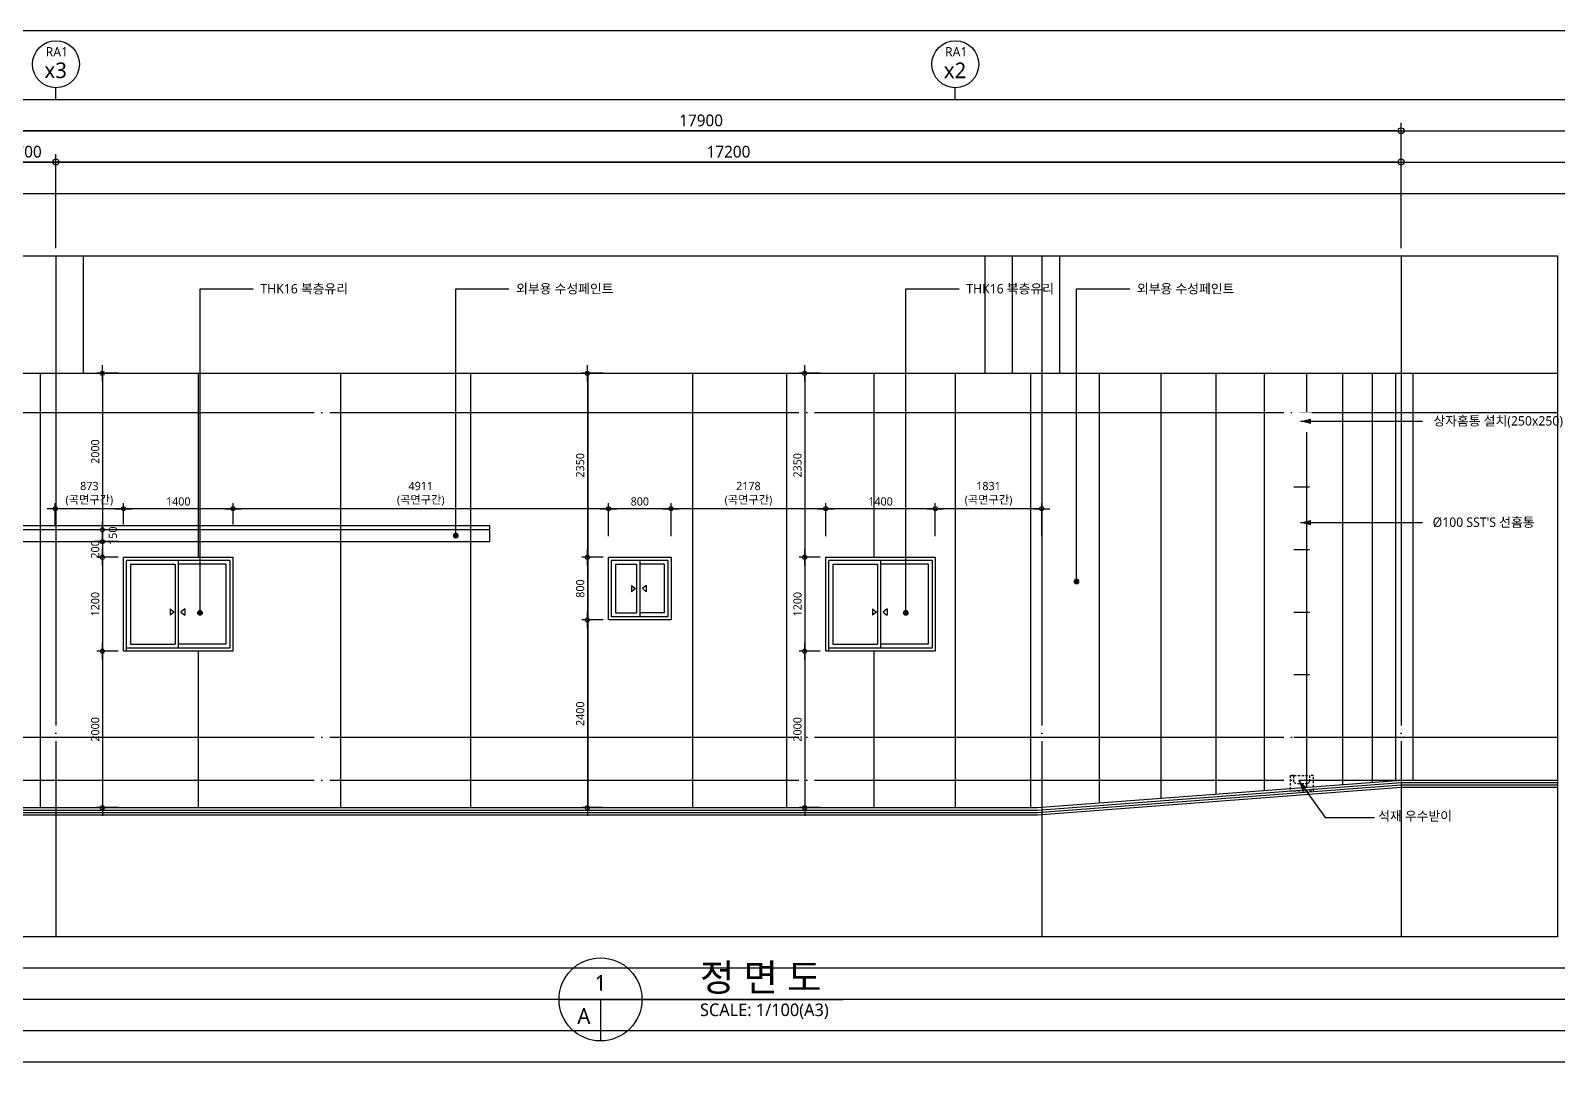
# Model space of a CAD drawing. Header units: millimetres. Extents: x 184384 to 428726, y 73696 to 101396.
# Drawn here: x 276330 to 295855, y 87406 to 100796 of the extents above; entities that cross this region are included whole.
import ezdxf
from ezdxf.enums import TextEntityAlignment as Align

# ---------------------------------------------------------------- set-up
doc = ezdxf.new("R2010")
doc.units = ezdxf.units.MM
doc.header["$LTSCALE"] = 100
doc.header["$MEASUREMENT"] = 0
doc.header["$PDSIZE"] = -10
doc.linetypes.add('CEN', pattern=[62, 60, -1, 0, -1])
doc.linetypes.add('HID', pattern=[2.5, 1.5, -1])
doc.layers.get('0').update_dxf_attribs({"linetype": 'CONTINUOUS'})
doc.layers.get('DEFPOINTS').update_dxf_attribs({"color": 171, "linetype": 'CONTINUOUS'})
for name, color, linetype in [('CEN(ST)', 1, 'CEN'), ('ELE-1', 2, 'CONTINUOUS'), ('ELE-2', 3, 'CONTINUOUS'), ('ELE-5', 5, 'CONTINUOUS'), ('ELE-6 (251)', 251, 'CONTINUOUS'), ('FIN', 6, 'CONTINUOUS'), ('HAT-253', 253, 'CONTINUOUS'), ('HID-2', 251, 'CONTINUOUS'), ('LED', 7, 'CONTINUOUS'), ('NDIM', 7, 'CONTINUOUS'), ('SYM', 7, 'CONTINUOUS'), ('SYM(AXIS)', 7, 'CONTINUOUS'), ('TEXT', 3, 'CONTINUOUS'), ('TEXT(AXIS)', 2, 'CONTINUOUS'), ('TEXT-기입', 6, 'CONTINUOUS'), ('WIN', 4, 'CONTINUOUS'), ('WIN-G', 252, 'CONTINUOUS')]:
    doc.layers.add(name, color=color, linetype=linetype)
doc.styles.add('CGS', font='cgse', dxfattribs={"bigfont": 'cgs'})
doc.styles.add('나눔바른고딕', font='NanumBarunGothic.ttf')
doc.dimstyles.new('NDIM 1200', dxfattribs={"dimscale": 500, "dimtxt": 3, "dimasz": 1, "dimexe": 2, "dimexo": 2, "dimgap": 1, "dimtad": 1, "dimdec": 0, "dimdsep": 46, "dimtxsty": 'CGS', "dimblk": 'DOT0', "dimcen": 1, "dimdle": 8, "dimclrd": 2, "dimclre": 2, "dimclrt": 2, "dimadec": 0, "dimazin": 0, "dimtfac": 1, "dimtdec": 0, "dimtix": 1, "dimtmove": 2, "dimatfit": 3, "dimldrblk": 'DOT0', "dimfxl": 1, "dimtolj": 1, "dimtzin": 0, "dimlwd": -1, "dimlwe": -1, "dimarcsym": 0})

# ---------------------------------------------------------------- blocks, each defined once
blk = doc.blocks.new('A$C5ab93377')
at = {"layer": 'HAT-253', "ltscale": 1000}
for points in [[(-23372, 3400), (-23372, -2150)], [(-21352, 3400), (-21352, 1050)], [(-19532, 3400), (-19532, -2150)], [(-17872, 3400), (-17872, -2150)], [(-16372, 3400), (-16372, -2150)], [(-15032, 3400), (-15032, -2150)], [(-13832, 3400), (-13832, -2150)], [(-12712, 3400), (-12712, 1050)], [(-11672, 3400), (-11672, -2150)], [(-10712, 3400), (-10712, -2150)], [(-9832, 3400), (-9832, -2091)], [(-9042, 3400), (-9042, -2031)], [(-8342, 3400), (-8342, -1978)], [(-7722, 3400), (-7722, -1932)], [(-7182, 3400), (-7182, -1891)], [(-6722, 3400), (-6722, -1857)], [(-6342, 3400), (-6342, -1828)], [(-6042, 3400), (-6042, -1805)], [(-5822, 3400), (-5822, -1800)], [(-21352, -150), (-21352, -2150)], [(-12712, -150), (-12712, -2150)]]:
    blk.add_lwpolyline(points, dxfattribs=at)
blk = doc.blocks.new('A$C5B470B9A')
at = {"layer": 'WIN'}
for p, q in [((0, 1200), (1400, 1200)), ((0, 0), (0, 1200)), ((1400, 1200), (1400, 0)), ((1360, 1160), (40, 1160)), ((40, 0), (40, 1160)), ((700, 1160, 1), (700, 40, 1)), ((1360, 1160), (1360, 40)), ((1400, 0), (0, 0)), ((1360, 40), (40, 40))]:
    blk.add_line(p, q, dxfattribs=at)
at = {"layer": 'WIN-G'}
for p, q in [((90, 1110), (90, 90)), ((90, 1110), (660, 1110, 1)), ((660, 1110, 1), (660, 90, 1)), ((1310, 1110), (700, 1110, 1)), ((1310, 1110), (1310, 90)), ((596, 540, 1), (646, 500, 1)), ((596, 540, 1), (596, 460, 1)), ((646, 500, 1), (596, 460, 1)), ((783, 540, 1), (733, 500, 1)), ((733, 500, 1), (783, 460, 1)), ((783, 540, 1), (783, 460, 1)), ((90, 90), (660, 90, 1)), ((1310, 90), (700, 90, 1))]:
    blk.add_line(p, q, dxfattribs=at)
blk = doc.blocks.new('A$C136344D4')
at = {"layer": 'WIN'}
for p, q in [((0, 1200), (800, 1200)), ((0, 400), (0, 1200)), ((800, 1200), (800, 400)), ((40, 440), (40, 1160)), ((760, 1160), (40, 1160)), ((400, 1160, 1), (400, 440, 1)), ((760, 1160), (760, 440)), ((800, 400), (0, 400)), ((760, 440), (40, 440))]:
    blk.add_line(p, q, dxfattribs=at)
at = {"layer": 'WIN-G'}
for p, q in [((90, 1110), (90, 490)), ((90, 1110), (360, 1110, 1)), ((360, 1110, 1), (360, 490, 1)), ((710, 1110), (400, 1110, 1)), ((710, 1110), (710, 490)), ((296, 840, 1), (346, 800, 1)), ((296, 840, 1), (296, 760, 1)), ((346, 800, 1), (296, 760, 1)), ((483, 840, 1), (433, 800, 1)), ((433, 800, 1), (483, 760, 1)), ((483, 840, 1), (483, 760, 1)), ((90, 490), (360, 490, 1)), ((710, 490), (400, 490, 1))]:
    blk.add_line(p, q, dxfattribs=at)
blk = doc.blocks.new('DOT0')
blk.add_line((-3, 0), (3, 0))
at = {"color": 6}
blk.add_circle((0, 0), 0.75, dxfattribs=at)
blk = doc.blocks.new('*D93')
at = {"layer": 'DEFPOINTS', "color": 0, "ltscale": 0.4, "transparency": 16777216}
for p in [(275955, 99516), (275955, 97916), (293855, 97916)]:
    blk.add_point(p, dxfattribs=at)
at = {"layer": 'NDIM', "ltscale": 0.4, "transparency": 16777216}
for p, q in [((275955, 98016), (275955, 99616)), ((293855, 98016), (293855, 99616)), ((293805, 99516), (276005, 99516))]:
    blk.add_line(p, q, dxfattribs=at)
at = {"layer": 'NDIM', "ltscale": 0.4, "transparency": 16777216, "xscale": 50, "yscale": 50, "zscale": 50, "rotation": 180}
blk.add_blockref('DOT0', (275955, 99516), dxfattribs=at)
at = {"layer": 'NDIM', "ltscale": 0.4, "transparency": 16777216, "xscale": 50, "yscale": 50, "zscale": 50}
blk.add_blockref('DOT0', (293855, 99516), dxfattribs=at)
at = {"layer": 'NDIM', "ltscale": 0.4, "transparency": 16777216, "insert": (284905, 99647), "char_height": 150, "attachment_point": 5, "style": '나눔바른고딕'}
blk.add_mtext('\\A1;17900', dxfattribs=at)
blk = doc.blocks.new('*D98')
at = {"layer": 'DEFPOINTS', "color": 0, "ltscale": 0.4, "transparency": 16777216}
for p in [(275955, 99116), (275955, 97916), (276655, 97916)]:
    blk.add_point(p, dxfattribs=at)
at = {"layer": 'NDIM', "ltscale": 0.4, "transparency": 16777216}
for p, q in [((275955, 98016), (275955, 99216)), ((276655, 98016), (276655, 99216)), ((276605, 99116), (276005, 99116))]:
    blk.add_line(p, q, dxfattribs=at)
at = {"layer": 'NDIM', "ltscale": 0.4, "transparency": 16777216, "xscale": 50, "yscale": 50, "zscale": 50, "rotation": 180}
blk.add_blockref('DOT0', (275955, 99116), dxfattribs=at)
at = {"layer": 'NDIM', "ltscale": 0.4, "transparency": 16777216, "xscale": 50, "yscale": 50, "zscale": 50}
blk.add_blockref('DOT0', (276655, 99116), dxfattribs=at)
at = {"layer": 'NDIM', "ltscale": 0.4, "transparency": 16777216, "insert": (276305, 99247), "char_height": 150, "attachment_point": 5, "style": '나눔바른고딕'}
blk.add_mtext('\\A1;700', dxfattribs=at)
blk = doc.blocks.new('*D99')
at = {"layer": 'DEFPOINTS', "color": 0, "ltscale": 0.4, "transparency": 16777216}
for p in [(276655, 99116), (276655, 97916), (293855, 97916)]:
    blk.add_point(p, dxfattribs=at)
at = {"layer": 'NDIM', "ltscale": 0.4, "transparency": 16777216}
for p, q in [((276655, 98016), (276655, 99216)), ((293855, 98016), (293855, 99216)), ((293805, 99116), (276705, 99116))]:
    blk.add_line(p, q, dxfattribs=at)
at = {"layer": 'NDIM', "ltscale": 0.4, "transparency": 16777216, "xscale": 50, "yscale": 50, "zscale": 50, "rotation": 180}
blk.add_blockref('DOT0', (276655, 99116), dxfattribs=at)
at = {"layer": 'NDIM', "ltscale": 0.4, "transparency": 16777216, "xscale": 50, "yscale": 50, "zscale": 50}
blk.add_blockref('DOT0', (293855, 99116), dxfattribs=at)
at = {"layer": 'NDIM', "ltscale": 0.4, "transparency": 16777216, "insert": (285255, 99247), "char_height": 150, "attachment_point": 5, "style": '나눔바른고딕'}
blk.add_mtext('\\A1;17200', dxfattribs=at)
blk = doc.blocks.new('*D101')
at = {"layer": 'DEFPOINTS', "color": 0, "ltscale": 0.4, "transparency": 16777216}
for p in [(276646, 94686), (276646, 94412), (277519, 94416)]:
    blk.add_point(p, dxfattribs=at)
at = {"layer": 'NDIM', "ltscale": 0.4, "transparency": 16777216}
for p, q in [((276646, 94482), (276646, 94756)), ((277519, 94486), (277519, 94756)), ((277484, 94686), (276681, 94686))]:
    blk.add_line(p, q, dxfattribs=at)
at = {"layer": 'NDIM', "ltscale": 0.4, "transparency": 16777216, "xscale": 35, "yscale": 35, "zscale": 35, "rotation": 180}
blk.add_blockref('DOT0', (276646, 94686), dxfattribs=at)
at = {"layer": 'NDIM', "ltscale": 0.4, "transparency": 16777216, "xscale": 35, "yscale": 35, "zscale": 35}
blk.add_blockref('DOT0', (277519, 94686), dxfattribs=at)
at = {"layer": 'NDIM', "ltscale": 0.4, "transparency": 16777216, "insert": (277082, 94877), "char_height": 105, "attachment_point": 5, "style": '나눔바른고딕'}
blk.add_mtext('\\A1;873\\P(곡면구간)', dxfattribs=at)
blk = doc.blocks.new('*D102')
at = {"layer": 'DEFPOINTS', "color": 0, "ltscale": 0.4, "transparency": 16777216}
for p in [(277519, 94686), (277519, 94416), (278919, 94416)]:
    blk.add_point(p, dxfattribs=at)
at = {"layer": 'NDIM', "ltscale": 0.4, "transparency": 16777216}
for p, q in [((277519, 94486), (277519, 94756)), ((278919, 94486), (278919, 94756)), ((278884, 94686), (277554, 94686))]:
    blk.add_line(p, q, dxfattribs=at)
at = {"layer": 'NDIM', "ltscale": 0.4, "transparency": 16777216, "xscale": 35, "yscale": 35, "zscale": 35, "rotation": 180}
blk.add_blockref('DOT0', (277519, 94686), dxfattribs=at)
at = {"layer": 'NDIM', "ltscale": 0.4, "transparency": 16777216, "xscale": 35, "yscale": 35, "zscale": 35}
blk.add_blockref('DOT0', (278919, 94686), dxfattribs=at)
at = {"layer": 'NDIM', "ltscale": 0.4, "transparency": 16777216, "insert": (278219, 94778), "char_height": 105, "attachment_point": 5, "style": '나눔바른고딕'}
blk.add_mtext('\\A1;1400', dxfattribs=at)
blk = doc.blocks.new('*D103')
at = {"layer": 'DEFPOINTS', "color": 0, "ltscale": 0.4, "transparency": 16777216}
for p in [(278919, 94686), (278919, 94416), (283721, 94266)]:
    blk.add_point(p, dxfattribs=at)
at = {"layer": 'NDIM', "ltscale": 0.4, "transparency": 16777216}
for p, q in [((278919, 94486), (278919, 94756)), ((283721, 94336), (283721, 94756)), ((283686, 94686), (278954, 94686))]:
    blk.add_line(p, q, dxfattribs=at)
at = {"layer": 'NDIM', "ltscale": 0.4, "transparency": 16777216, "xscale": 35, "yscale": 35, "zscale": 35, "rotation": 180}
blk.add_blockref('DOT0', (278919, 94686), dxfattribs=at)
at = {"layer": 'NDIM', "ltscale": 0.4, "transparency": 16777216, "xscale": 35, "yscale": 35, "zscale": 35}
blk.add_blockref('DOT0', (283721, 94686), dxfattribs=at)
at = {"layer": 'NDIM', "ltscale": 0.4, "transparency": 16777216, "insert": (281320, 94877), "char_height": 105, "attachment_point": 5, "style": '나눔바른고딕'}
blk.add_mtext('\\A1;4911\\P(곡면구간)', dxfattribs=at)
blk = doc.blocks.new('*D104')
at = {"layer": 'DEFPOINTS', "color": 0, "ltscale": 0.4, "transparency": 16777216}
for p in [(283721, 94686), (283721, 94266), (284521, 94266)]:
    blk.add_point(p, dxfattribs=at)
at = {"layer": 'NDIM', "ltscale": 0.4, "transparency": 16777216}
for p, q in [((283721, 94336), (283721, 94756)), ((284521, 94336), (284521, 94756)), ((284486, 94686), (283756, 94686))]:
    blk.add_line(p, q, dxfattribs=at)
at = {"layer": 'NDIM', "ltscale": 0.4, "transparency": 16777216, "xscale": 35, "yscale": 35, "zscale": 35, "rotation": 180}
blk.add_blockref('DOT0', (283721, 94686), dxfattribs=at)
at = {"layer": 'NDIM', "ltscale": 0.4, "transparency": 16777216, "xscale": 35, "yscale": 35, "zscale": 35}
blk.add_blockref('DOT0', (284521, 94686), dxfattribs=at)
at = {"layer": 'NDIM', "ltscale": 0.4, "transparency": 16777216, "insert": (284121, 94778), "char_height": 105, "attachment_point": 5, "style": '나눔바른고딕'}
blk.add_mtext('\\A1;800', dxfattribs=at)
blk = doc.blocks.new('*D105')
at = {"layer": 'DEFPOINTS', "color": 0, "ltscale": 0.4, "transparency": 16777216}
for p in [(284521, 94686), (286499, 94416), (284521, 94266)]:
    blk.add_point(p, dxfattribs=at)
at = {"layer": 'NDIM', "ltscale": 0.4, "transparency": 16777216}
for p, q in [((284521, 94336), (284521, 94756)), ((286499, 94486), (286499, 94756)), ((286464, 94686), (284556, 94686))]:
    blk.add_line(p, q, dxfattribs=at)
at = {"layer": 'NDIM', "ltscale": 0.4, "transparency": 16777216, "xscale": 35, "yscale": 35, "zscale": 35, "rotation": 180}
blk.add_blockref('DOT0', (284521, 94686), dxfattribs=at)
at = {"layer": 'NDIM', "ltscale": 0.4, "transparency": 16777216, "xscale": 35, "yscale": 35, "zscale": 35}
blk.add_blockref('DOT0', (286499, 94686), dxfattribs=at)
at = {"layer": 'NDIM', "ltscale": 0.4, "transparency": 16777216, "insert": (285510, 94877), "char_height": 105, "attachment_point": 5, "style": '나눔바른고딕'}
blk.add_mtext('\\A1;2178\\P(곡면구간)', dxfattribs=at)
blk = doc.blocks.new('*D106')
at = {"layer": 'DEFPOINTS', "color": 0, "ltscale": 0.4, "transparency": 16777216}
for p in [(286499, 94686), (286499, 94266), (287899, 94266)]:
    blk.add_point(p, dxfattribs=at)
at = {"layer": 'NDIM', "ltscale": 0.4, "transparency": 16777216}
for p, q in [((286499, 94336), (286499, 94756)), ((287899, 94336), (287899, 94756)), ((287864, 94686), (286534, 94686))]:
    blk.add_line(p, q, dxfattribs=at)
at = {"layer": 'NDIM', "ltscale": 0.4, "transparency": 16777216, "xscale": 35, "yscale": 35, "zscale": 35, "rotation": 180}
blk.add_blockref('DOT0', (286499, 94686), dxfattribs=at)
at = {"layer": 'NDIM', "ltscale": 0.4, "transparency": 16777216, "xscale": 35, "yscale": 35, "zscale": 35}
blk.add_blockref('DOT0', (287899, 94686), dxfattribs=at)
at = {"layer": 'NDIM', "ltscale": 0.4, "transparency": 16777216, "insert": (287199, 94778), "char_height": 105, "attachment_point": 5, "style": '나눔바른고딕'}
blk.add_mtext('\\A1;1400', dxfattribs=at)
blk = doc.blocks.new('*D107')
at = {"layer": 'DEFPOINTS', "color": 0, "ltscale": 0.4, "transparency": 16777216}
for p in [(287899, 94686), (287899, 94266), (289260, 94266)]:
    blk.add_point(p, dxfattribs=at)
at = {"layer": 'NDIM', "ltscale": 0.4, "transparency": 16777216}
for p, q in [((287899, 94336), (287899, 94756)), ((289260, 94336), (289260, 94756)), ((289225, 94686), (287934, 94686))]:
    blk.add_line(p, q, dxfattribs=at)
at = {"layer": 'NDIM', "ltscale": 0.4, "transparency": 16777216, "xscale": 35, "yscale": 35, "zscale": 35, "rotation": 180}
blk.add_blockref('DOT0', (287899, 94686), dxfattribs=at)
at = {"layer": 'NDIM', "ltscale": 0.4, "transparency": 16777216, "xscale": 35, "yscale": 35, "zscale": 35}
blk.add_blockref('DOT0', (289260, 94686), dxfattribs=at)
at = {"layer": 'NDIM', "ltscale": 0.4, "transparency": 16777216, "insert": (288580, 94877), "char_height": 105, "attachment_point": 5, "style": '나눔바른고딕'}
blk.add_mtext('\\A1;1831\\P(곡면구간)', dxfattribs=at)
blk = doc.blocks.new('*D108')
at = {"layer": 'DEFPOINTS', "color": 0, "ltscale": 0.4, "transparency": 16777216}
for p in [(277519, 94066), (277249, 92866), (277519, 92866)]:
    blk.add_point(p, dxfattribs=at)
at = {"layer": 'NDIM', "ltscale": 0.4, "transparency": 16777216}
for p, q in [((277449, 94066), (277179, 94066)), ((277249, 94031), (277249, 92901)), ((277449, 92866), (277179, 92866))]:
    blk.add_line(p, q, dxfattribs=at)
at = {"layer": 'NDIM', "ltscale": 0.4, "transparency": 16777216, "xscale": 35, "yscale": 35, "zscale": 35}
for p, rotation in [((277249, 94066), 90), ((277249, 92866), 270)]:
    blk.add_blockref('DOT0', p, dxfattribs=dict(at, rotation=rotation))
at = {"layer": 'NDIM', "ltscale": 0.4, "transparency": 16777216, "insert": (277157, 93466), "char_height": 105, "attachment_point": 5, "rotation": 90, "style": '나눔바른고딕'}
blk.add_mtext('\\A1;1200', dxfattribs=at)
blk = doc.blocks.new('*D109')
at = {"layer": 'DEFPOINTS', "color": 0, "ltscale": 0.4, "transparency": 16777216}
for p in [(277519, 94416), (277249, 94266), (277519, 94266)]:
    blk.add_point(p, dxfattribs=at)
at = {"layer": 'NDIM', "ltscale": 0.4, "transparency": 16777216}
for p, q in [((277449, 94416), (277179, 94416)), ((277249, 94381), (277249, 94301)), ((277449, 94266), (277179, 94266))]:
    blk.add_line(p, q, dxfattribs=at)
at = {"layer": 'NDIM', "ltscale": 0.4, "transparency": 16777216, "xscale": 35, "yscale": 35, "zscale": 35}
for p, rotation in [((277249, 94416), 90), ((277249, 94266), 270)]:
    blk.add_blockref('DOT0', p, dxfattribs=dict(at, rotation=rotation))
at = {"layer": 'NDIM', "ltscale": 0.4, "transparency": 16777216, "insert": (277383, 94341), "char_height": 105, "attachment_point": 5, "rotation": 90, "style": '나눔바른고딕'}
blk.add_mtext('\\A1;150', dxfattribs=at)
blk = doc.blocks.new('*D110')
at = {"layer": 'DEFPOINTS', "color": 0, "ltscale": 0.4, "transparency": 16777216}
for p in [(277519, 92866), (277249, 90866), (277519, 90866)]:
    blk.add_point(p, dxfattribs=at)
at = {"layer": 'NDIM', "ltscale": 0.4, "transparency": 16777216}
for p, q in [((277449, 92866), (277179, 92866)), ((277249, 92831), (277249, 90901)), ((277449, 90866), (277179, 90866))]:
    blk.add_line(p, q, dxfattribs=at)
at = {"layer": 'NDIM', "ltscale": 0.4, "transparency": 16777216, "xscale": 35, "yscale": 35, "zscale": 35}
for p, rotation in [((277249, 92866), 90), ((277249, 90866), 270)]:
    blk.add_blockref('DOT0', p, dxfattribs=dict(at, rotation=rotation))
at = {"layer": 'NDIM', "ltscale": 0.4, "transparency": 16777216, "insert": (277157, 91866), "char_height": 105, "attachment_point": 5, "rotation": 90, "style": '나눔바른고딕'}
blk.add_mtext('\\A1;2000', dxfattribs=at)
blk = doc.blocks.new('*D111')
at = {"layer": 'DEFPOINTS', "color": 0, "ltscale": 0.4, "transparency": 16777216}
for p in [(283721, 94066), (283451, 93266), (283721, 93266)]:
    blk.add_point(p, dxfattribs=at)
at = {"layer": 'NDIM', "ltscale": 0.4, "transparency": 16777216}
for p, q in [((283651, 94066), (283381, 94066)), ((283451, 94031), (283451, 93301)), ((283651, 93266), (283381, 93266))]:
    blk.add_line(p, q, dxfattribs=at)
at = {"layer": 'NDIM', "ltscale": 0.4, "transparency": 16777216, "xscale": 35, "yscale": 35, "zscale": 35}
for p, rotation in [((283451, 94066), 90), ((283451, 93266), 270)]:
    blk.add_blockref('DOT0', p, dxfattribs=dict(at, rotation=rotation))
at = {"layer": 'NDIM', "ltscale": 0.4, "transparency": 16777216, "insert": (283359, 93666), "char_height": 105, "attachment_point": 5, "rotation": 90, "style": '나눔바른고딕'}
blk.add_mtext('\\A1;800', dxfattribs=at)
blk = doc.blocks.new('*D112')
at = {"layer": 'DEFPOINTS', "color": 0, "ltscale": 0.4, "transparency": 16777216}
for p in [(283721, 96416), (283451, 94066), (283721, 94066)]:
    blk.add_point(p, dxfattribs=at)
at = {"layer": 'NDIM', "ltscale": 0.4, "transparency": 16777216}
for p, q in [((283651, 96416), (283381, 96416)), ((283451, 96381), (283451, 94101)), ((283651, 94066), (283381, 94066))]:
    blk.add_line(p, q, dxfattribs=at)
at = {"layer": 'NDIM', "ltscale": 0.4, "transparency": 16777216, "xscale": 35, "yscale": 35, "zscale": 35}
for p, rotation in [((283451, 96416), 90), ((283451, 94066), 270)]:
    blk.add_blockref('DOT0', p, dxfattribs=dict(at, rotation=rotation))
at = {"layer": 'NDIM', "ltscale": 0.4, "transparency": 16777216, "insert": (283358, 95241), "char_height": 105, "attachment_point": 5, "rotation": 90, "style": '나눔바른고딕'}
blk.add_mtext('\\A1;2350', dxfattribs=at)
blk = doc.blocks.new('*D113')
at = {"layer": 'DEFPOINTS', "color": 0, "ltscale": 0.4, "transparency": 16777216}
for p in [(283721, 93266), (283451, 90866), (283721, 90866)]:
    blk.add_point(p, dxfattribs=at)
at = {"layer": 'NDIM', "ltscale": 0.4, "transparency": 16777216}
for p, q in [((283651, 93266), (283381, 93266)), ((283451, 93231), (283451, 90901)), ((283651, 90866), (283381, 90866))]:
    blk.add_line(p, q, dxfattribs=at)
at = {"layer": 'NDIM', "ltscale": 0.4, "transparency": 16777216, "xscale": 35, "yscale": 35, "zscale": 35}
for p, rotation in [((283451, 93266), 90), ((283451, 90866), 270)]:
    blk.add_blockref('DOT0', p, dxfattribs=dict(at, rotation=rotation))
at = {"layer": 'NDIM', "ltscale": 0.4, "transparency": 16777216, "insert": (283359, 92066), "char_height": 105, "attachment_point": 5, "rotation": 90, "style": '나눔바른고딕'}
blk.add_mtext('\\A1;2400', dxfattribs=at)
blk = doc.blocks.new('*D114')
at = {"layer": 'DEFPOINTS', "color": 0, "ltscale": 0.4, "transparency": 16777216}
for p in [(286499, 94066), (286229, 92866), (286499, 92866)]:
    blk.add_point(p, dxfattribs=at)
at = {"layer": 'NDIM', "ltscale": 0.4, "transparency": 16777216}
for p, q in [((286429, 94066), (286159, 94066)), ((286229, 94031), (286229, 92901)), ((286429, 92866), (286159, 92866))]:
    blk.add_line(p, q, dxfattribs=at)
at = {"layer": 'NDIM', "ltscale": 0.4, "transparency": 16777216, "xscale": 35, "yscale": 35, "zscale": 35}
for p, rotation in [((286229, 94066), 90), ((286229, 92866), 270)]:
    blk.add_blockref('DOT0', p, dxfattribs=dict(at, rotation=rotation))
at = {"layer": 'NDIM', "ltscale": 0.4, "transparency": 16777216, "insert": (286137, 93466), "char_height": 105, "attachment_point": 5, "rotation": 90, "style": '나눔바른고딕'}
blk.add_mtext('\\A1;1200', dxfattribs=at)
blk = doc.blocks.new('*D115')
at = {"layer": 'DEFPOINTS', "color": 0, "ltscale": 0.4, "transparency": 16777216}
for p in [(286499, 96416), (286229, 94066), (286499, 94066)]:
    blk.add_point(p, dxfattribs=at)
at = {"layer": 'NDIM', "ltscale": 0.4, "transparency": 16777216}
for p, q in [((286429, 96416), (286159, 96416)), ((286229, 96381), (286229, 94101)), ((286429, 94066), (286159, 94066))]:
    blk.add_line(p, q, dxfattribs=at)
at = {"layer": 'NDIM', "ltscale": 0.4, "transparency": 16777216, "xscale": 35, "yscale": 35, "zscale": 35}
for p, rotation in [((286229, 96416), 90), ((286229, 94066), 270)]:
    blk.add_blockref('DOT0', p, dxfattribs=dict(at, rotation=rotation))
at = {"layer": 'NDIM', "ltscale": 0.4, "transparency": 16777216, "insert": (286137, 95241), "char_height": 105, "attachment_point": 5, "rotation": 90, "style": '나눔바른고딕'}
blk.add_mtext('\\A1;2350', dxfattribs=at)
blk = doc.blocks.new('*D116')
at = {"layer": 'DEFPOINTS', "color": 0, "ltscale": 0.4, "transparency": 16777216}
for p in [(286499, 92866), (286229, 90866), (286499, 90866)]:
    blk.add_point(p, dxfattribs=at)
at = {"layer": 'NDIM', "ltscale": 0.4, "transparency": 16777216}
for p, q in [((286429, 92866), (286159, 92866)), ((286229, 92831), (286229, 90901)), ((286429, 90866), (286159, 90866))]:
    blk.add_line(p, q, dxfattribs=at)
at = {"layer": 'NDIM', "ltscale": 0.4, "transparency": 16777216, "xscale": 35, "yscale": 35, "zscale": 35}
for p, rotation in [((286229, 92866), 90), ((286229, 90866), 270)]:
    blk.add_blockref('DOT0', p, dxfattribs=dict(at, rotation=rotation))
at = {"layer": 'NDIM', "ltscale": 0.4, "transparency": 16777216, "insert": (286137, 91866), "char_height": 105, "attachment_point": 5, "rotation": 90, "style": '나눔바른고딕'}
blk.add_mtext('\\A1;2000', dxfattribs=at)
blk = doc.blocks.new('A$C5E265A82')
at = {"layer": 'HID-2', "linetype": 'HID', "ltscale": 0.2}
for points in [[(0, 200), (0, 0), (300, 0), (300, 200), (250, 200), (250, 115), (225, 90), (75, 90), (50, 115), (50, 200), (0, 200)], [(0, 200), (250, 200)]]:
    blk.add_lwpolyline(points, dxfattribs=at)
blk = doc.blocks.new('A$C2F20087E')
at = {"layer": 'SYM(AXIS)'}
blk.add_line((600, 0), (600, 300), dxfattribs=at)
blk.add_circle((600, 900), 600, dxfattribs=at)
blk = doc.blocks.new('*D319')
at = {"layer": 'DEFPOINTS', "color": 0, "ltscale": 0.4, "transparency": 16777216}
for p in [(277519, 96416), (277249, 94416), (277519, 94416)]:
    blk.add_point(p, dxfattribs=at)
at = {"layer": 'NDIM', "ltscale": 0.4, "transparency": 16777216}
for p, q in [((277449, 96416), (277179, 96416)), ((277249, 96381), (277249, 94451)), ((277449, 94416), (277179, 94416))]:
    blk.add_line(p, q, dxfattribs=at)
at = {"layer": 'NDIM', "ltscale": 0.4, "transparency": 16777216, "xscale": 35, "yscale": 35, "zscale": 35}
for p, rotation in [((277249, 96416), 90), ((277249, 94416), 270)]:
    blk.add_blockref('DOT0', p, dxfattribs=dict(at, rotation=rotation))
at = {"layer": 'NDIM', "ltscale": 0.4, "transparency": 16777216, "insert": (277157, 95416), "char_height": 105, "attachment_point": 5, "rotation": 90, "style": '나눔바른고딕'}
blk.add_mtext('\\A1;2000', dxfattribs=at)
blk = doc.blocks.new('*D330')
at = {"layer": 'DEFPOINTS', "color": 0, "ltscale": 0.4, "transparency": 16777216}
for p in [(277519, 94266), (277249, 94066), (277519, 94066)]:
    blk.add_point(p, dxfattribs=at)
at = {"layer": 'NDIM', "ltscale": 0.4, "transparency": 16777216}
for p, q in [((277249, 94301), (277249, 94336)), ((277449, 94266), (277179, 94266)), ((277249, 94266), (277249, 94066)), ((277449, 94066), (277179, 94066)), ((277249, 94031), (277249, 93996))]:
    blk.add_line(p, q, dxfattribs=at)
at = {"layer": 'NDIM', "ltscale": 0.4, "transparency": 16777216, "xscale": 35, "yscale": 35, "zscale": 35}
for p, rotation in [((277249, 94266), 270), ((277249, 94066), 90)]:
    blk.add_blockref('DOT0', p, dxfattribs=dict(at, rotation=rotation))
at = {"layer": 'NDIM', "ltscale": 0.4, "transparency": 16777216, "insert": (277157, 94166), "char_height": 105, "attachment_point": 5, "rotation": 90, "style": '나눔바른고딕'}
blk.add_mtext('\\A1;200', dxfattribs=at)

msp = doc.modelspace()

# ---------------------------------------------------------------- linework, layer by layer
at = {"ltscale": 1000}
for points in [[(273955.1, 90865.8), (289203.6, 90865.8), (293855.1, 91215.8), (295855.1, 91215.8)], [(273955.1, 90835.8), (289204.7, 90835.8), (293856.2, 91185.8), (295855.1, 91185.8)], [(294005.1, 91365.8), (294005.1, 91215.8)], [(273955.1, 90805.8), (289205.8, 90805.8), (293857.3, 91155.8), (295855.1, 91155.8)], [(273955.1, 90775.8), (289207, 90775.8), (293858.4, 91125.8), (295855.1, 91125.8)]]:
    msp.add_lwpolyline(points, dxfattribs=at)
at = {"layer": 'CEN(ST)'}
msp.add_line((289260.4, 97915.8), (289260.4, 89215.8), dxfattribs=at)
for points in [[(276655.1, 97915.8), (276655.1, 89215.8)], [(293855.1, 97915.8), (293855.1, 89215.8)], [(273955.1, 96415.8), (295855.1, 96415.8)], [(273955.1, 95915.8), (295855.1, 95915.8)], [(273955.1, 91765.8), (295855.1, 91765.8)], [(273955.1, 91215.8), (295855.1, 91215.8)]]:
    msp.add_lwpolyline(points, dxfattribs=at)
at = {"layer": 'DEFPOINTS'}
msp.add_lwpolyline([(301168.1, 74295.8), (266868.1, 74295.8), (266868.1, 100795.8), (301168.1, 100795.8)], close=True, dxfattribs=at)
at = {"layer": 'DEFPOINTS', "ltscale": 1000}
for points in [[(271955.1, 99915.8), (297855.1, 99915.8), (297855.1, 87615.8), (271955.1, 87615.8)], [(272355.1, 99515.8), (297455.1, 99515.8), (297455.1, 88015.8), (272355.1, 88015.8)], [(272755.1, 99115.8), (297055.1, 99115.8), (297055.1, 88415.8), (272755.1, 88415.8)], [(273155.1, 98715.8), (296655.1, 98715.8), (296655.1, 88815.8), (273155.1, 88815.8)], [(273955.1, 97915.8), (295855.1, 97915.8), (295855.1, 89215.8), (273955.1, 89215.8)]]:
    msp.add_lwpolyline(points, close=True, dxfattribs=at)
at = {"layer": 'ELE-1', "ltscale": 1000}
msp.add_lwpolyline([(275805.1, 94465.8), (275805.1, 96415.8), (294005.1, 96415.8), (294005.1, 91365.8)], dxfattribs=at)
at = {"layer": 'ELE-2', "ltscale": 1000}
msp.add_lwpolyline([(282205.1, 94415.8), (274955.1, 94415.8), (274955.1, 94265.8), (282205.1, 94265.8)], close=True, dxfattribs=at)
at = {"layer": 'ELE-5', "ltscale": 1000}
msp.add_lwpolyline([(282205.1, 94415.8), (282205.1, 94465.8), (275805.1, 94465.8), (274955.1, 94415.8)], dxfattribs=at)
at = {"layer": 'ELE-6 (251)', "ltscale": 1000}
for p, q in [((277005.1, 97915.8), (277005.1, 96415.8)), ((288532.3, 97915.8), (288532.3, 96415.8)), ((288882.3, 97915.8), (288882.3, 96415.8)), ((289488.5, 97915.8), (289488.5, 96415.8))]:
    msp.add_line(p, q, dxfattribs=at)
at = {"layer": 'LED', "ltscale": 1000}
for points in [[(278497.1, 93355.3), (278497.1, 97495.2), (279177.4, 97495.2)], [(281767.5, 94342.4), (281767.5, 97495.2), (282447.8, 97495.2)], [(287522.7, 93355.3), (287522.7, 97495.2), (288202.9, 97495.2)], [(289705.8, 93755.3), (289705.8, 97495.2), (290386, 97495.2)], [(292542.8, 91215.8), (292882.7, 90741.4), (293516, 90741.4)]]:
    msp.add_lwpolyline(points, dxfattribs=at)
at = {"layer": 'LED', "const_width": 37.5}
for points in [[(281767.5, 94361.2, -1), (281767.5, 94323.7, -1)], [(289705.8, 93774.1, -1), (289705.8, 93736.6, -1)], [(278497.1, 93374.1, -1), (278497.1, 93336.6, -1)], [(287522.7, 93374.1, -1), (287522.7, 93336.6, -1)]]:
    msp.add_lwpolyline(points, format="xyb", close=True, dxfattribs=at)
at = {"layer": 'LED'}
msp.add_solid([(292542.8, 91215.8), (292647.6, 91126.8), (292593.4, 91088)], dxfattribs=at)
at = {"layer": 'SYM'}
for p, q in [((283087.8, 88415.8), (286722.3, 88415.8)), ((283618.1, 88415.8), (283618.1, 87885.5))]:
    msp.add_line(p, q, dxfattribs=at)
msp.add_circle((283618.1, 88415.8), 530.3, dxfattribs=at)

# ---------------------------------------------------------------- block references
at = {"xscale": 0.5000000000000027, "yscale": 0.5000000000000027, "zscale": 0.5000000000000027}
for p in [(276355.1, 99915.8), (287855.1, 99915.8)]:
    msp.add_blockref('A$C2F20087E', p, dxfattribs=at)
at = {"ltscale": 1000}
for name, p in [('A$C5ab93377', (299827.2, 93015.9)), ('A$C5B470B9A', (277518.8, 92865.8)), ('A$C136344D4', (283720.5, 92865.8)), ('A$C5B470B9A', (286499.5, 92865.8)), ('A$C5E265A82', (292435.1, 91078.8))]:
    msp.add_blockref(name, p, dxfattribs=at)

# ---------------------------------------------------------------- texts
at = {"layer": 'TEXT', "style": '나눔바른고딕'}
msp.add_text('정 면 도', height=350, dxfattribs=at).set_placement((286445.1, 88521.8), align=Align.RIGHT)
for s, p in [('1', (283618.1, 88627.9)), ('A', (283406, 88203.6))]:
    msp.add_text(s, height=200, dxfattribs=at).set_placement(p, align=Align.MIDDLE)
msp.add_text('SCALE: 1/100(A3)', height=160, dxfattribs=at).set_placement((286536.8, 88362.7), align=Align.TOP_RIGHT)
at = {"layer": 'TEXT(AXIS)', "style": '나눔바른고딕'}
for p in [(276666.9, 100524.7), (288166.9, 100524.7)]:
    msp.add_text('RA1', height=120, dxfattribs=at).set_placement(p, align=Align.MIDDLE_CENTER)
for s, p in [('x3', (276651.7, 100288.3)), ('x2', (288151.7, 100288.3))]:
    msp.add_text(s, height=200, dxfattribs=at).set_placement(p, align=Align.MIDDLE)
at = {"layer": 'TEXT-기입', "style": '나눔바른고딕'}
for s, p in [('THK16 복층유리', (279269.2, 97497)), ('외부용 수성페인트', (282539.6, 97497)), ('THK16 복층유리', (288294.8, 97497)), ('외부용 수성페인트', (290477.8, 97497))]:
    msp.add_text(s, height=120, dxfattribs=at).set_placement(p, align=Align.MIDDLE_LEFT)
for s, p in [('상자홈통 설치(250x250)', (295926.3, 95808.7)), ("Ø100 SST'S 선홈통", (295562.4, 94513.8)), ('석재 우수받이', (294507, 90758.6))]:
    msp.add_text(s, height=120, dxfattribs=at).set_placement(p, align=Align.MIDDLE_RIGHT)

# ---------------------------------------------------------------- dimensions: what is measured, and where the dimension line sits
at = {"layer": 'NDIM', "ltscale": 0.4}
for base, p1, p2, angle, override, picture, middle in [((275955.1, 99515.8), (293855.1, 97915.8), (275955.1, 97915.8), 180, {"dimscale": 50, "dimtxsty": '나눔바른고딕', "dimclrd": 256, "dimclre": 256, "dimclrt": 256}, '*D93', (284905.1, 99647.3)), ((275955.1, 99115.8), (276655.1, 97915.8), (275955.1, 97915.8), 180, {"dimscale": 50, "dimtxsty": '나눔바른고딕', "dimclrd": 256, "dimclre": 256, "dimclrt": 256}, '*D98', (276305.1, 99247.2)), ((276655.1, 99115.8), (293855.1, 97915.8), (276655.1, 97915.8), 180, {"dimscale": 50, "dimtxsty": '나눔바른고딕', "dimclrd": 256, "dimclre": 256, "dimclrt": 256}, '*D99', (285255.1, 99247.2)), ((277248.8, 94415.8), (277518.8, 96415.8), (277518.8, 94415.8), 270, {"dimscale": 35, "dimtxsty": '나눔바른고딕', "dimclrd": 256, "dimclre": 256, "dimclrt": 256}, '*D319', (277156.8, 95415.8)), ((283450.5, 94065.8), (283720.5, 96415.8), (283720.5, 94065.8), 270, {"dimscale": 35, "dimtxsty": '나눔바른고딕', "dimclrd": 256, "dimclre": 256, "dimclrt": 256}, '*D112', (283358.5, 95240.8)), ((286229.5, 94065.8), (286499.5, 96415.8), (286499.5, 94065.8), 270, {"dimscale": 35, "dimtxsty": '나눔바른고딕', "dimclrd": 256, "dimclre": 256, "dimclrt": 256}, '*D115', (286137.4, 95240.8)), ((277518.8, 94685.8), (278918.8, 94415.8), (277518.8, 94415.8), 180, {"dimscale": 35, "dimtxsty": '나눔바른고딕', "dimclrd": 256, "dimclre": 256, "dimclrt": 256}, '*D102', (278218.8, 94777.8)), ((283720.5, 94685.8), (284520.5, 94265.8), (283720.5, 94265.8), 180, {"dimscale": 35, "dimtxsty": '나눔바른고딕', "dimclrd": 256, "dimclre": 256, "dimclrt": 256}, '*D104', (284120.5, 94777.8)), ((286499.5, 94685.8), (287899.5, 94265.8), (286499.5, 94265.8), 180, {"dimscale": 35, "dimtxsty": '나눔바른고딕', "dimclrd": 256, "dimclre": 256, "dimclrt": 256}, '*D106', (287199.5, 94777.8)), ((277248.8, 94065.8), (277518.8, 94265.8), (277518.8, 94065.8), 270, {"dimscale": 35, "dimtxsty": '나눔바른고딕', "dimclrd": 256, "dimclre": 256, "dimclrt": 256}, '*D330', (277156.8, 94165.8)), ((277248.8, 92865.8), (277518.8, 94065.8), (277518.8, 92865.8), 270, {"dimscale": 35, "dimtxsty": '나눔바른고딕', "dimclrd": 256, "dimclre": 256, "dimclrt": 256}, '*D108', (277156.8, 93465.8)), ((283450.5, 93265.8), (283720.5, 94065.8), (283720.5, 93265.8), 270, {"dimscale": 35, "dimtxsty": '나눔바른고딕', "dimclrd": 256, "dimclre": 256, "dimclrt": 256}, '*D111', (283358.5, 93665.8)), ((286229.5, 92865.8), (286499.5, 94065.8), (286499.5, 92865.8), 270, {"dimscale": 35, "dimtxsty": '나눔바른고딕', "dimclrd": 256, "dimclre": 256, "dimclrt": 256}, '*D114', (286137.5, 93465.8)), ((283450.5, 90865.8), (283720.5, 93265.8), (283720.5, 90865.8), 270, {"dimscale": 35, "dimtxsty": '나눔바른고딕', "dimclrd": 256, "dimclre": 256, "dimclrt": 256}, '*D113', (283358.5, 92065.8)), ((277248.8, 90865.8), (277518.8, 92865.8), (277518.8, 90865.8), 270, {"dimscale": 35, "dimtxsty": '나눔바른고딕', "dimclrd": 256, "dimclre": 256, "dimclrt": 256}, '*D110', (277156.8, 91865.8)), ((286229.5, 90865.8), (286499.5, 92865.8), (286499.5, 90865.8), 270, {"dimscale": 35, "dimtxsty": '나눔바른고딕', "dimclrd": 256, "dimclre": 256, "dimclrt": 256}, '*D116', (286137.5, 91865.8))]:
    dim = msp.add_linear_dim(base=base, p1=p1, p2=p2, angle=angle, dimstyle='NDIM 1200', override=override, dxfattribs=at)
    dim.commit()
    dim.dimension.update_dxf_attribs({"geometry": picture, "text_midpoint": middle})
for base, p1, p2, text, picture, middle in [((276645.9, 94685.8), (277518.8, 94415.8), (276645.9, 94411.7), '<>\\P(곡면구간)', '*D101', (277082.4, 94877.4)), ((278918.8, 94685.8), (283720.5, 94265.8), (278918.8, 94415.8), '4911\\P(곡면구간)', '*D103', (281319.7, 94877.4)), ((284520.5, 94685.8), (286499.5, 94415.8), (284520.5, 94265.8), '2178\\P(곡면구간)', '*D105', (285510, 94877.3)), ((287899.5, 94685.8), (289260.4, 94265.8), (287899.5, 94265.8), '1831\\P(곡면구간)', '*D107', (288580, 94877.4))]:
    dim = msp.add_linear_dim(base=base, p1=p1, p2=p2, angle=180, text=text, dimstyle='NDIM 1200', override={"dimscale": 35, "dimtxsty": '나눔바른고딕', "dimclrd": 256, "dimclre": 256, "dimclrt": 256}, dxfattribs=at)
    dim.commit()
    dim.dimension.update_dxf_attribs({"geometry": picture, "text_midpoint": middle})
dim = msp.add_linear_dim(base=(277248.8, 94265.8), p1=(277518.8, 94415.8), p2=(277518.8, 94265.8), angle=270, dimstyle='NDIM 1200', override={"dimscale": 35, "dimtxsty": '나눔바른고딕', "dimclrd": 256, "dimclre": 256, "dimclrt": 256}, dxfattribs=at)
dim.commit()
dim.dimension.update_dxf_attribs({"geometry": '*D109', "text_midpoint": (277382.6, 94340.8), "dimtype": 160})

# ---------------------------------------------------------------- next in the draw order: wipeouts: each hides what was drawn before it
at = {"ltscale": 1000}
msp.add_wipeout([(292535.1, 95665.8), (292635.1, 95665.8), (292635.1, 91405.8), (292535.1, 91405.8)], dxfattribs=at).dxf.layer = 'FIN'

# ---------------------------------------------------------------- next in the draw order: linework, layer by layer
at = {"layer": 'FIN', "ltscale": 1000}
for p, q in [((292485.1, 94965.8), (292685.1, 94965.8)), ((292485.1, 94165.8), (292685.1, 94165.8)), ((292485.1, 93365.8), (292685.1, 93365.8)), ((292485.1, 92565.8), (292685.1, 92565.8)), ((292485.1, 91765.8), (292685.1, 91765.8))]:
    msp.add_line(p, q, dxfattribs=at)
at = {"layer": 'LED', "ltscale": 1000}
msp.add_lwpolyline([(292569.5, 94508.5), (294127.9, 94508.5)], dxfattribs=at)
at = {"layer": 'LED'}
msp.add_solid([(292569.5, 94508.5), (292702.8, 94541.8), (292702.8, 94475.2)], dxfattribs=at)

# ---------------------------------------------------------------- next in the draw order: wipeouts: each hides what was drawn before it
at = {"ltscale": 1000}
msp.add_wipeout([(292710.1, 95665.8), (292460.1, 95665.8), (292460.1, 95915.8), (292710.1, 95915.8)], dxfattribs=at).dxf.layer = 'FIN'

# ---------------------------------------------------------------- next in the draw order: linework, layer by layer
at = {"layer": 'LED', "ltscale": 1000}
msp.add_lwpolyline([(292569.5, 95803.4), (294127.9, 95803.4)], dxfattribs=at)
at = {"layer": 'LED'}
msp.add_solid([(292569.5, 95803.4), (292702.8, 95836.7), (292702.8, 95770.1)], dxfattribs=at)

doc.saveas('drawing.dxf')
